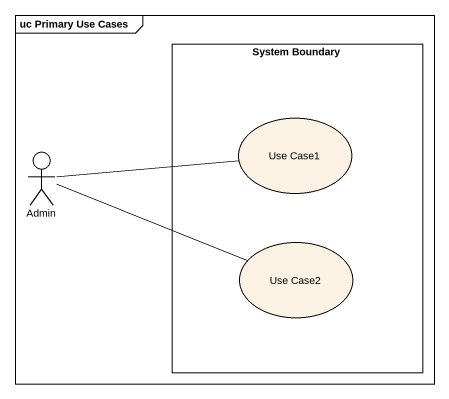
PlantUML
@startuml
mainframe uc Primary Use Cases
rectangle "System Boundary" as System_Boundary {
  usecase "Use Case1" as Use_Case1
  usecase "Use Case2" as Use_Case2
}
actor Admin
Admin -right- Use_Case1
Admin -right- Use_Case2
@enduml
